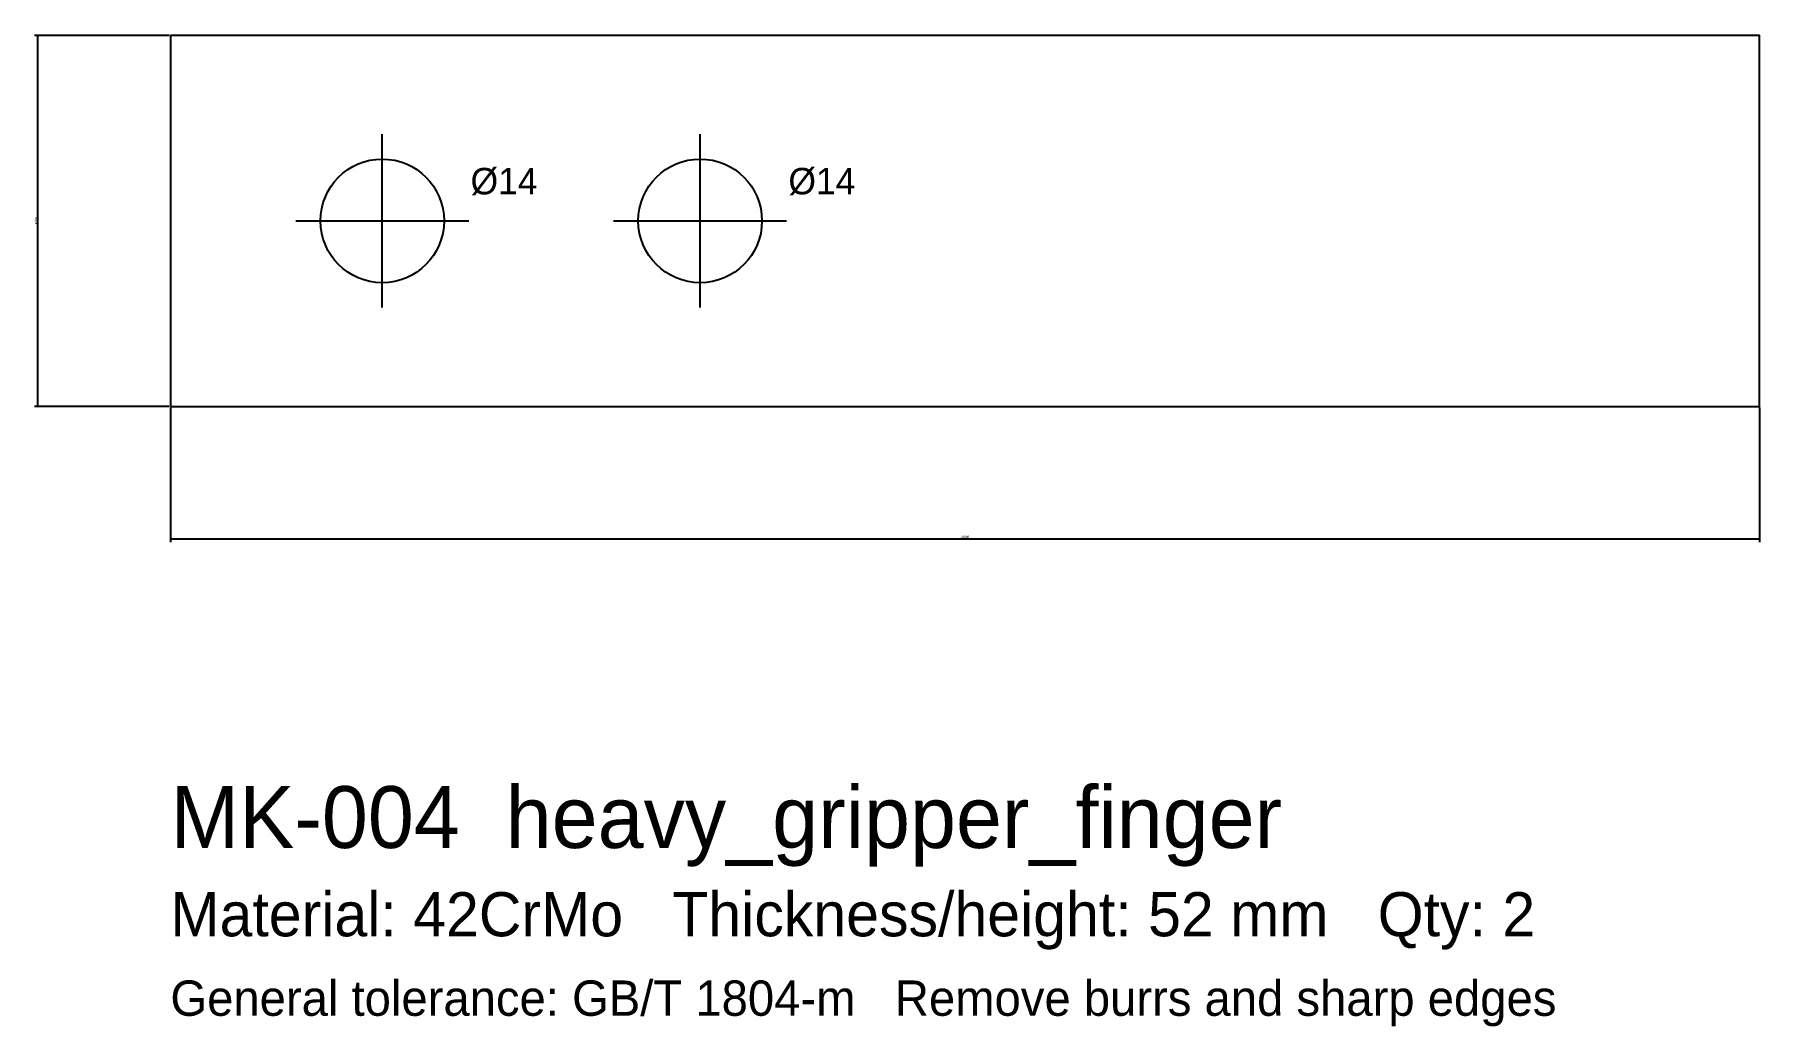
# Model space of a CAD drawing. Header units: millimetres. Extents: x -105 to 90, y -91 to 21.
import ezdxf

# ---------------------------------------------------------------- set-up
doc = ezdxf.new("R2010")
doc.units = ezdxf.units.MM
for name, color, linetype in [('CENTER', 3, 'Continuous'), ('DIM', 2, 'Continuous'), ('HOLES', 1, 'Continuous'), ('OUTLINE', 7, 'Continuous'), ('TEXT', 7, 'Continuous'), ('TITLE', 7, 'Continuous')]:
    doc.layers.add(name, color=color, linetype=linetype)
doc.styles.add('OpenSansCondensed-Light', font='OpenSansCondensed-Light.ttf')
doc.dimstyles.new('EZDXF', dxfattribs={"dimtxt": 0.25, "dimasz": 0.175, "dimexe": 0.375, "dimexo": 0.125, "dimgap": 0.1, "dimtad": 1, "dimlfac": 100, "dimzin": 12, "dimdsep": 46, "dimtxsty": 'OpenSansCondensed-Light', "dimblk": 'ARCHTICK', "dimcen": 2.5, "dimazin": 3, "dimtfac": 0.5, "dimtmove": 2, "dimatfit": 3})

# ---------------------------------------------------------------- blocks, each defined once
blk = doc.blocks.new('_ARCHTICK')
at = {"color": 0, "linetype": 'BYBLOCK', "const_width": 0.15}
blk.add_lwpolyline([(-0.5, -0.5), (0.5, 0.5)], dxfattribs=at)

msp = doc.modelspace()

# ---------------------------------------------------------------- linework, layer by layer
at = {"layer": 'CENTER'}
for p, q in [((-66, -9.8), (-66, 9.8)), ((-30, -9.8), (-30, 9.8)), ((-75.8, 0), (-56.2, 0)), ((-39.8, 0), (-20.2, 0))]:
    msp.add_line(p, q, dxfattribs=at)
at = {"layer": 'HOLES'}
for centre in [(-66, 0), (-30, 0)]:
    msp.add_circle(centre, 7, dxfattribs=at)
at = {"layer": 'OUTLINE'}
msp.add_lwpolyline([(-90, -21), (90, -21), (90, 21), (-90, 21)], close=True, dxfattribs=at)

# ---------------------------------------------------------------- texts
at = {"layer": 'TEXT'}
for s, height, p in [('Ø14', 3, (-56, 3)), ('Ø14', 3, (-20, 3)), ('Material: 42CrMo   Thickness/height: 52 mm   Qty: 2', 5, (-90, -81)), ('General tolerance: GB/T 1804-m   Remove burrs and sharp edges', 4, (-90, -90))]:
    msp.add_text(s, height=height, dxfattribs=at).set_placement(p)
at = {"layer": 'TITLE'}
msp.add_text('MK-004  heavy_gripper_finger', height=7, dxfattribs=at).set_placement((-90, -71))

# ---------------------------------------------------------------- dimensions: what is measured, and where the dimension line sits
at = {"layer": 'DIM'}
msp.add_linear_dim(base=(-105, -21), p1=(-90, -21), p2=(-90, 21), angle=90, dimstyle='EZDXF', dxfattribs=at).render()
msp.add_linear_dim(base=(-90, -36), p1=(-90, -21), p2=(90, -21), dimstyle='EZDXF', dxfattribs=at).render()

doc.saveas('drawing.dxf')
